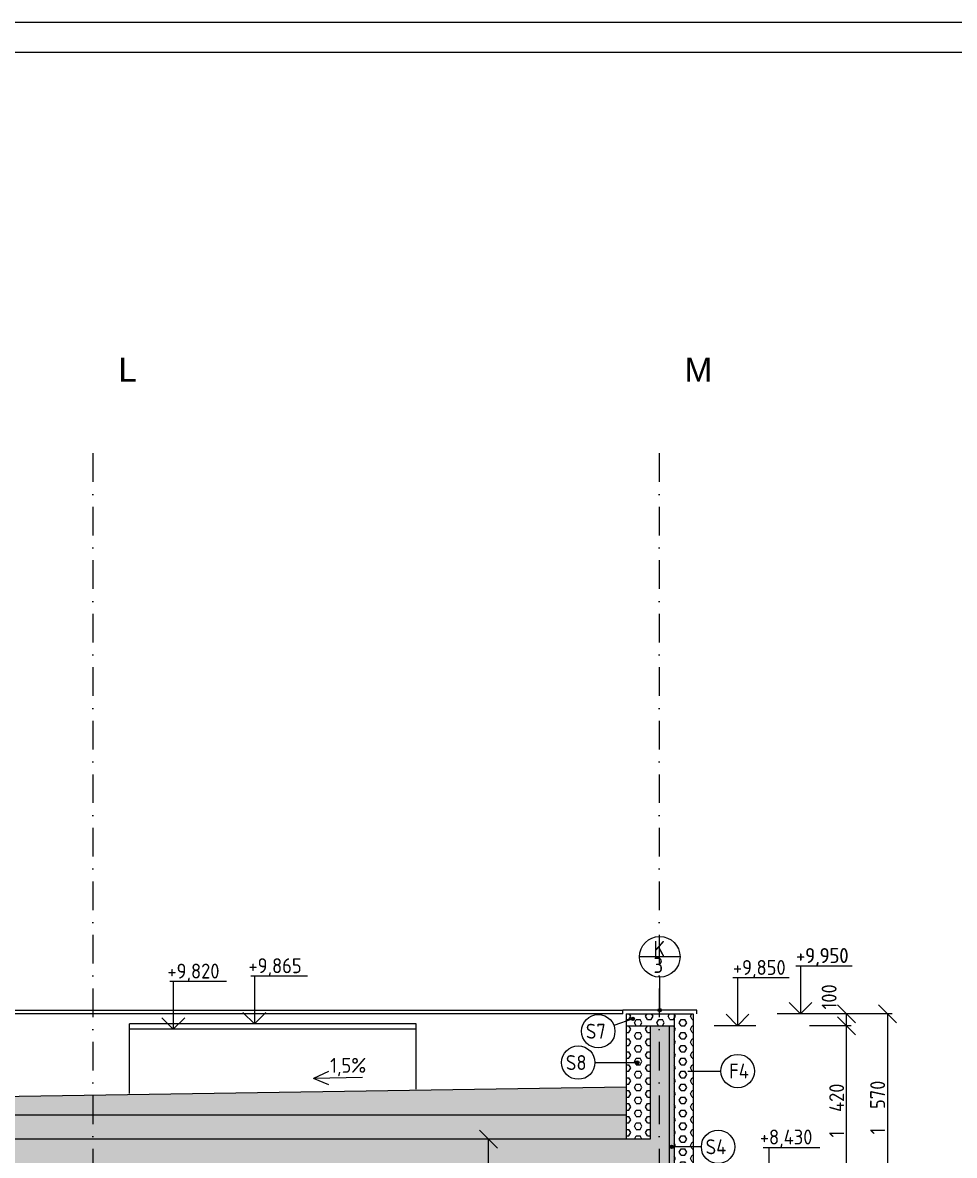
# Model space of a CAD drawing. Extents: x 3792242 to 5145247, y -1546315 to -1031918.
# Drawn here: x 4037018 to 4044819, y -1493366 to -1483880 of the extents above; entities that cross this region are included whole.
import ezdxf

# ---------------------------------------------------------------- set-up
doc = ezdxf.new("R2010")
doc.units = 0
doc.header["$MEASUREMENT"] = 0
doc.linetypes.add('BODKOCIARKOVANA_3', pattern=[5.6, 3, -1.3, 0, -1.3])
doc.layers.get('0').update_dxf_attribs({"linetype": 'CONTINUOUS'})
doc.layers.get('Defpoints').update_dxf_attribs({"color": 61, "linetype": 'CONTINUOUS'})
for name, color, linetype in [('KÓTY', 4, 'CONTINUOUS'), ('MÚRY', 1, 'CONTINUOUS'), ('OKNÁ', 143, 'CONTINUOUS'), ('osi', 253, 'CONTINUOUS'), ('TENKÁ', 7, 'CONTINUOUS'), ('ŠRAFY', 82, 'CONTINUOUS'), ('šrafy-múry', 8, 'CONTINUOUS')]:
    doc.layers.add(name, color=color, linetype=linetype)
doc.styles.add('styl1', font='arial.ttf')
doc.styles.add('STYLE1', font='isocp.shx')
doc.dimstyles.new('STANDARD-50', dxfattribs={"dimtxt": 125, "dimasz": 150, "dimexe": 10, "dimexo": 200, "dimgap": 20, "dimtad": 1, "dimdsep": 46, "dimlunit": 6, "dimtxsty": 'STYLE1', "dimblk1": 'OBLIQUE', "dimblk2": 'OBLIQUE', "dimsah": 1, "dimcen": 2.5, "dimse1": 1, "dimse2": 1, "dimadec": 0, "dimazin": 0, "dimtfac": 1, "dimtmove": 1, "dimatfit": 3, "dimldrblk": 'OBLIQUE', "dimfxl": 1, "dimtolj": 1, "dimtzin": 0, "dimarcsym": 0})
pattern_1 = [(0, (-419312.956, 15630.16), (0, 54.12658774), [31.25, -62.5]), (120, (-419312.956, 15630.16), (-46.875, -27.06329387), [31.25, -62.5]), (60, (-419281.706, 15630.16), (-46.875, 27.06329387), [31.25, -62.5])]

# ---------------------------------------------------------------- blocks, each defined once
blk = doc.blocks.new('_OBLIQUE')
at = {"color": 0, "linetype": 'ByBlock'}
blk.add_line((-0.5, -0.5), (0.5, 0.5), dxfattribs=at)
blk = doc.blocks.new('*D39898')
at = {"layer": 'Defpoints', "color": 0}
for p in [(4040918, -1493230.1), (4040918, -1493230.1), (4040918, -1496130.1)]:
    blk.add_point(p, dxfattribs=at)
at = {"layer": 'KÓTY', "color": 0, "lineweight": -2, "ltscale": 0.25}
blk.add_line((4040918, -1496130.1), (4040918, -1493230.1), dxfattribs=at)
at = {"layer": 'KÓTY', "color": 0, "linetype": 'ByBlock', "lineweight": -2, "xscale": 150, "yscale": 150, "zscale": 150}
for p, rotation in [((4040918, -1493230.1), 90), ((4040918, -1496130.1), 270)]:
    blk.add_blockref('_OBLIQUE', p, dxfattribs=dict(at, rotation=rotation))
at = {"layer": 'KÓTY', "color": 0, "insert": (4040835.5, -1494680.1), "char_height": 125, "attachment_point": 5, "rotation": 90, "style": 'STYLE1'}
blk.add_mtext('\\A1;2ﾠ900', dxfattribs=at)
blk = doc.blocks.new('*D50006')
at = {"layer": 'Defpoints', "color": 0}
for p in [(4045438.5, -1492180.1), (4044259, -1493750.1), (4045438.5, -1493750.1)]:
    blk.add_point(p, dxfattribs=at)
at = {"layer": 'KÓTY', "color": 0, "lineweight": -2, "ltscale": 0.25}
blk.add_line((4044259, -1492180.1), (4044259, -1493750.1), dxfattribs=at)
at = {"layer": 'KÓTY', "color": 0, "linetype": 'ByBlock', "lineweight": -2, "xscale": 150, "yscale": 150, "zscale": 150}
for p, rotation in [((4044259, -1492180.1), 90), ((4044259, -1493750.1), 270)]:
    blk.add_blockref('_OBLIQUE', p, dxfattribs=dict(at, rotation=rotation))
at = {"layer": 'KÓTY', "color": 0, "insert": (4044176.5, -1492965.1), "char_height": 125, "attachment_point": 5, "rotation": 90, "style": 'STYLE1'}
blk.add_mtext('\\A1;1ﾠ570', dxfattribs=at)
blk = doc.blocks.new('*D50009')
at = {"layer": 'Defpoints', "color": 0}
for p in [(4043916, -1492280.1), (4044735, -1492280.1), (4044735, -1493700.1)]:
    blk.add_point(p, dxfattribs=at)
at = {"layer": 'KÓTY', "color": 0, "lineweight": -2, "ltscale": 0.25}
blk.add_line((4043916, -1493700.1), (4043916, -1492280.1), dxfattribs=at)
at = {"layer": 'KÓTY', "color": 0, "linetype": 'ByBlock', "lineweight": -2, "xscale": 150, "yscale": 150, "zscale": 150}
for p, rotation in [((4043916, -1492280.1), 90), ((4043916, -1493700.1), 270)]:
    blk.add_blockref('_OBLIQUE', p, dxfattribs=dict(at, rotation=rotation))
at = {"layer": 'KÓTY', "color": 0, "insert": (4043833.5, -1492990.1), "char_height": 125, "attachment_point": 5, "rotation": 90, "style": 'STYLE1'}
blk.add_mtext('\\A1;1ﾠ420', dxfattribs=at)
blk = doc.blocks.new('*D50010')
at = {"layer": 'Defpoints', "color": 0}
for p in [(4043916, -1492180.1), (4044735, -1492180.1), (4044735, -1492280.1)]:
    blk.add_point(p, dxfattribs=at)
at = {"layer": 'KÓTY', "color": 0, "lineweight": -2, "ltscale": 0.25}
blk.add_line((4043916, -1492280.1), (4043916, -1492180.1), dxfattribs=at)
at = {"layer": 'KÓTY', "color": 0, "linetype": 'ByBlock', "lineweight": -2, "xscale": 150, "yscale": 150, "zscale": 150}
for p, rotation in [((4043916, -1492180.1), 90), ((4043916, -1492280.1), 270)]:
    blk.add_blockref('_OBLIQUE', p, dxfattribs=dict(at, rotation=rotation))
at = {"layer": 'KÓTY', "color": 0, "insert": (4043770.5, -1492038.3), "char_height": 125, "attachment_point": 5, "rotation": 90, "style": 'STYLE1'}
blk.add_mtext('\\A1;100', dxfattribs=at)

msp = doc.modelspace()

# ---------------------------------------------------------------- hatches: boundary and pattern name
at = {"layer": 'TENKÁ'}
h = msp.add_hatch(color=256, dxfattribs=at)
h.dxf.hatch_style = 1
h.paths.add_polyline_path([(4042352.044, -1492135.108, 2.41421356), (4042367.044, -1492150.108, 0.41421356)])
h = msp.add_hatch(color=256, dxfattribs=at)
h.dxf.hatch_style = 1
h.paths.add_polyline_path([(4042126.044, -1492207.338, 2.41421356), (4042141.044, -1492222.338, 0.41421356)])
h = msp.add_hatch(color=256, dxfattribs=at)
h.dxf.hatch_style = 1
h.paths.add_polyline_path([(4042164.044, -1492574.014, 2.41421356), (4042179.044, -1492589.014, 0.41421356)])
h = msp.add_hatch(color=256, dxfattribs=at)
h.dxf.hatch_style = 1
h.paths.add_polyline_path([(4042454.544, -1493279.514, -2.41421356), (4042439.544, -1493294.514, -0.41421356)])
at = {"layer": 'ŠRAFY'}
h = msp.add_hatch(dxfattribs=at)
h.set_pattern_fill('HEX', color=256, scale=250)
h.set_pattern_definition(pattern_1)
h.paths.add_polyline_path([(4042632.044, -1493294.514), (4042632.044, -1492180.108), (4042072.044, -1492180.108), (4042072.044, -1492762.646), (4042072.044, -1493030.108), (4042072.044, -1493230.108), (4042272.044, -1493230.108), (4042272.044, -1492280.108), (4042432.044, -1492280.108), (4042472.044, -1492280.108), (4042472.044, -1493294.514)])
h = msp.add_hatch(dxfattribs=at)
h.set_pattern_fill('HONEY', color=256, scale=80, angle=180)
h.set_pattern_definition([(0, (-401918.956, 6630.162), (15, 8.660254038), [10, -20]), (120, (-401918.956, 6630.162), (-15, 8.660254038), [10, -20]), (60, (-401918.956, 6630.162), (9e-15, 17.320508076), [-20, 10])])
h.paths.add_polyline_path([(4042472.044, -1493750.108), (4042472.044, -1493294.514), (4042472.044, -1492280.108), (4042432.044, -1492280.108), (4042432.044, -1493700.108), (4042432.044, -1493750.108)])
h.paths.add_polyline_path([(4042469.544, -1493294.514, 1), (4042439.544, -1493294.514, 1)], flags=16)
h = msp.add_hatch(dxfattribs=at)
h.set_pattern_fill('SQUARE', color=256, scale=300)
h.set_pattern_definition([(0, (-1113810.456, 33513.662), (0, 37.5), [37.5, -37.5]), (90, (-1113810.456, 33513.662), (-37.5, 2e-15), [37.5, -37.5])])
h.paths.add_polyline_path([(4031322.044, -1493110.108), (4031322.044, -1493030.108), (4031572.044, -1493030.108), (4031572.044, -1493110.108), (4031572.044, -1493230.108), (4042072.044, -1493230.108), (4042072.044, -1492796.021), (4035799.544, -1492890.108), (4031461.23, -1492820.963), (4031406.83, -1492820.963), (4031406.83, -1492873.696), (4031406.83, -1492877.915), (4031406.83, -1493013.074, 0.39722787), (4031409.478, -1493015.882), (4031434.955, -1493018.696), (4031434.955, -1493021.727), (4031444.705, -1493022.29, -1.21070497), (4031446.674, -1493025.102), (4031404.017, -1493025.102), (4031371.673, -1493025.102, -0.41421316), (4031370.266, -1493022.29), (4031370.266, -1493018.071, 0.41420819), (4031367.429, -1493017.807, 0.35991249), (4031364.641, -1493018.071), (4031364.641, -1493022.29, -0.41421316), (4031363.235, -1493025.102), (4031328.549, -1493025.102, -0.41421316), (4031327.142, -1493022.29), (4031327.845, -1493016.662), (4031334.635, -1493011.281), (4031327.142, -1492998.304), (4031327.142, -1492876.509), (4031327.142, -1492872.29), (4031327.845, -1492866.662), (4031334.635, -1492861.281), (4031327.142, -1492848.304), (4031327.142, -1492725.102), (4031314.545, -1492725.102), (4031312.201, -1493500.108), (4032187.044, -1493500.108), (4032187.044, -1493450.108), (4031322.044, -1493450.108), (4031322.044, -1493230.108)])
h.paths.add_polyline_path([(4031446.756, -1493018.058), (4031519.33, -1493022.295), (4031519.166, -1493025.102), (4031448.675, -1493020.987, -1.34066688)], flags=16)
edge = h.paths.add_edge_path(flags=16)
edge.add_arc((4031448.642, -1493021.549), 0.563, 266.6608892, 86.6590998)
edge = h.paths.add_edge_path(flags=16)
edge.add_arc((4031444.705, -1493021.727), 0.562, 89.9985299, 269.9985299)
h = msp.add_hatch(dxfattribs=at)
h.set_pattern_fill('HEX', color=256, scale=250)
h.set_pattern_definition(pattern_1)
h.paths.add_polyline_path([(4042632.044, -1493750.108), (4042632.044, -1493610.108), (4042632.044, -1493294.514), (4042472.044, -1493294.514), (4042472.044, -1493750.108)])
at = {"layer": 'šrafy-múry'}
h = msp.add_hatch(dxfattribs=at)
h.set_pattern_fill('ANSI36', color=253, scale=800, angle=360)
h.set_pattern_definition([(45, (139723.04, 33513.66), (53.0330086, 194.4543648), [250, -50, 0, -50])])
h.paths.add_polyline_path([(4030422.044, -1493230.108), (4009362.044, -1493230.108), (4009162.044, -1493230.108), (4009162.044, -1492530.108), (4009002.044, -1492530.108), (4009002.044, -1493700.108), (4009252.044, -1493700.108), (4009252.044, -1493450.108), (4012402.044, -1493450.108), (4012517.044, -1493450.108), (4015592.044, -1493450.108), (4015592.044, -1493700.108), (4015892.044, -1493700.108), (4015892.044, -1493450.108), (4022232.044, -1493450.108), (4022232.044, -1493700.108), (4022532.044, -1493700.108), (4022532.044, -1493450.108), (4028872.044, -1493450.108), (4028872.044, -1493700.108), (4029172.044, -1493700.108), (4029172.044, -1493450.108), (4030422.044, -1493450.108)])
h.paths.add_polyline_path([(4031322.044, -1493450.108), (4032187.044, -1493450.108), (4032302.044, -1493450.108), (4035512.044, -1493450.108), (4035512.044, -1493700.108), (4035812.044, -1493700.108), (4035812.044, -1493450.108), (4042092.044, -1493450.108), (4042092.044, -1493700.108), (4042432.044, -1493700.108), (4042432.044, -1492280.108), (4042272.044, -1492280.108), (4042272.044, -1493230.108), (4042072.044, -1493230.108), (4031322.044, -1493230.108)])

# ---------------------------------------------------------------- linework, layer by layer
at = {"layer": 'KÓTY', "ltscale": 0.25}
for p, q in [((4043685.446, -1492180.108), (4043335.446, -1492180.108)), ((4043955.446, -1492180.108), (4043605.446, -1492180.108)), ((4044298.446, -1492180.108), (4043948.446, -1492180.108)), ((4043158.028, -1492280.108), (4042808.028, -1492280.108)), ((4043158.028, -1492280.108), (4042808.028, -1492280.108)), ((4043955.446, -1492280.108), (4043605.446, -1492280.108))]:
    msp.add_line(p, q, dxfattribs=at)
at = {"layer": 'MÚRY'}
for p, q in [((4042072.044, -1492180.108), (4042632.044, -1492180.108)), ((4042072.044, -1492180.108), (4042072.044, -1492796.021)), ((4042632.044, -1492180.108), (4042632.044, -1493750.108)), ((4042632.044, -1492180.108), (4042632.044, -1493610.108)), ((4042072.044, -1492796.021), (4035799.544, -1492890.108))]:
    msp.add_line(p, q, dxfattribs=at)
at = {"layer": 'OKNÁ', "ltscale": 0.25}
for p, q in [((4042587.544, -1492659.819), (4042864.905, -1492659.819)), ((4042700.544, -1493294.514), (4042454.544, -1493294.514))]:
    msp.add_line(p, q, dxfattribs=at)
for centre in [(4041837.544, -1492326.514), (4041670.044, -1492589.014), (4043004.905, -1492659.819), (4042840.544, -1493294.514)]:
    msp.add_circle(centre, 140, dxfattribs=at)
at = {"layer": 'osi', "linetype": 'BODKOCIARKOVANA_3', "ltscale": 80}
for p, q in [((4037607.044, -1487486.244), (4037607.044, -1507826.838)), ((4042347.044, -1487486.244), (4042347.044, -1507826.838))]:
    msp.add_line(p, q, dxfattribs=at)
at = {"layer": 'TENKÁ', "color": 7}
for p, q in [((4054832.044, -1483879.516), (3979004.385, -1483879.516)), ((4054582.044, -1484129.516), (3979254.385, -1484129.516))]:
    msp.add_line(p, q, dxfattribs=at)
at = {"layer": 'TENKÁ', "ltscale": 0.25}
for p, q in [((4042522.044, -1491703.205), (4042182.044, -1491703.205)), ((4042352.044, -1492165.108), (4042352.044, -1491873.205))]:
    msp.add_line(p, q, dxfattribs=at)
at = {"layer": 'TENKÁ', "linetype": 'ByBlock', "ltscale": 0.25}
for p, q in [((4043964.308, -1491780.108), (4043490.409, -1491780.108)), ((4043964.308, -1491780.108), (4043490.409, -1491780.108)), ((4043531.503, -1491780.108), (4043531.503, -1492180.108)), ((4043531.503, -1491780.108), (4043531.503, -1492180.108)), ((4039402.405, -1491865.108), (4038928.507, -1491865.108)), ((4038958.1, -1491865.108), (4038958.1, -1492265.108)), ((4043436.889, -1491880.108), (4042962.991, -1491880.108)), ((4043436.889, -1491880.108), (4042962.991, -1491880.108)), ((4043004.084, -1491880.108), (4043004.084, -1492280.108)), ((4043004.084, -1491880.108), (4043004.084, -1492280.108)), ((4038723.905, -1491910.108), (4038250.007, -1491910.108)), ((4038279.6, -1491910.108), (4038279.6, -1492310.108)), ((4043531.503, -1492180.108), (4043436.044, -1492084.649)), ((4043531.503, -1492180.108), (4043436.044, -1492084.649)), ((4043531.503, -1492180.108), (4043626.962, -1492084.649)), ((4043531.503, -1492180.108), (4043626.962, -1492084.649)), ((4038958.1, -1492265.108), (4038862.641, -1492169.649)), ((4038958.1, -1492265.108), (4039053.56, -1492169.649)), ((4043004.084, -1492280.108), (4042908.625, -1492184.649)), ((4043004.084, -1492280.108), (4042908.625, -1492184.649)), ((4043004.084, -1492280.108), (4043099.544, -1492184.649)), ((4043004.084, -1492280.108), (4043099.544, -1492184.649)), ((4038279.6, -1492310.108), (4038184.141, -1492214.649)), ((4038279.6, -1492310.108), (4038375.06, -1492214.649)), ((4043218.739, -1493300.108), (4043692.637, -1493300.108)), ((4043264.544, -1493300.108), (4043264.544, -1493700.108))]:
    msp.add_line(p, q, dxfattribs=at)
at = {"layer": 'TENKÁ'}
for p, q in [((4035653.194, -1492150.108), (4042042.044, -1492150.108)), ((4042042.044, -1492180.108), (4035653.208, -1492180.108)), ((4042662.044, -1492150.108), (4042042.044, -1492150.108)), ((4042042.044, -1492180.108), (4042042.044, -1492150.108)), ((4042472.044, -1492180.108), (4042472.044, -1493750.108)), ((4042662.044, -1492180.108), (4042662.044, -1492150.108)), ((4037912.044, -1492848.858), (4037912.044, -1492265.108)), ((4040312.044, -1492265.108), (4037912.044, -1492265.108)), ((4040312.044, -1492812.858), (4040312.044, -1492265.108)), ((4042126.044, -1492222.338), (4041969.222, -1492278.965)), ((4042072.044, -1492280.108), (4042472.044, -1492280.108)), ((4042272.044, -1492280.108), (4042432.044, -1492280.108)), ((4042272.044, -1492280.108), (4042272.044, -1493230.108)), ((4042432.044, -1492280.108), (4042432.044, -1493750.108)), ((4040312.044, -1492310.108), (4037912.044, -1492310.108)), ((4041810.044, -1492589.014), (4042164.044, -1492589.014)), ((4039578.565, -1492664.426), (4039454.044, -1492721.608)), ((4039863.481, -1492714.462), (4039454.044, -1492721.608)), ((4039580.484, -1492774.41), (4039454.044, -1492721.608)), ((4042072.044, -1492796.021), (4042072.044, -1493230.108)), ((4042072.044, -1493030.108), (4031406.83, -1493030.108)), ((4042272.044, -1493230.108), (4031322.044, -1493230.108))]:
    msp.add_line(p, q, dxfattribs=at)
at = {"layer": 'TENKÁ', "ltscale": 0.25}
msp.add_circle((4042352.044, -1491703.205), 170, dxfattribs=at)
at = {"layer": 'TENKÁ'}
for centre in [(4042352.044, -1492150.108), (4042126.044, -1492222.338), (4042164.044, -1492589.014), (4042454.544, -1493294.514)]:
    msp.add_circle(centre, 15, dxfattribs=at)

# ---------------------------------------------------------------- texts
at = {"layer": 'TENKÁ', "ltscale": 0.25}
for s, height, style, p in [('L', 200, 'styl1', (4037819.598, -1486886.244)), ('M', 200, 'styl1', (4042559.598, -1486886.244)), ('+9,865', 125, 'STYLE1', (4038908.989, -1491840.087)), ('+9,950', 125, 'STYLE1', (4043492.846, -1491754.782)), ('+9,950', 125, 'STYLE1', (4043495.069, -1491754.782)), ('+9,820', 125, 'STYLE1', (4038230.489, -1491885.087)), ('+9,850', 125, 'STYLE1', (4042965.427, -1491854.782)), ('S7', 125, 'STYLE1', (4041733.239, -1492388.692)), ('1,5%', 125, 'STYLE1', (4039593.125, -1492674.398)), ('S8', 125, 'STYLE1', (4041565.739, -1492651.192)), ('F4', 125, 'STYLE1', (4042933.601, -1492721.996)), ('S4', 125, 'STYLE1', (4042736.239, -1493356.692)), ('+8,430', 125, 'STYLE1', (4043190.593, -1493274.782))]:
    msp.add_text(s, height=height, dxfattribs=dict(at, style=style)).set_placement(p)
at = {"layer": 'TENKÁ', "style": 'STYLE1'}
for s, p in [('K', (4042300.013, -1491699.705)), ('3', (4042299.013, -1491838.342))]:
    msp.add_text(s, height=130, dxfattribs=at).set_placement(p)

# ---------------------------------------------------------------- dimensions: what is measured, and where the dimension line sits
at = {"layer": 'KÓTY', "ltscale": 0.25}
dim = msp.add_linear_dim(base=(4043916.044, -1492180.108), p1=(4044735.044, -1492280.108), p2=(4044735.044, -1492180.108), angle=90, dimstyle='STANDARD-50', override={"dimtxsty": 'STYLE1', "dimldrblk": 'OBLIQUE'}, dxfattribs=at)
dim.commit()
dim.dimension.update_dxf_attribs({"geometry": '*D50010', "text_midpoint": (4043853.044, -1492038.338), "dimtype": 160})
for base, p1, p2, picture, middle in [((4044259.044, -1493750.108), (4045438.544, -1492180.108), (4045438.544, -1493750.108), '*D50006', (4044176.501, -1492965.108)), ((4043916.044, -1492280.108), (4044735.044, -1493700.108), (4044735.044, -1492280.108), '*D50009', (4043833.501, -1492990.108)), ((4040918.044, -1493230.108), (4040918.044, -1496130.108), (4040918.044, -1493230.108), '*D39898', (4040835.501, -1494680.108))]:
    dim = msp.add_linear_dim(base=base, p1=p1, p2=p2, angle=90, dimstyle='STANDARD-50', override={"dimtxsty": 'STYLE1', "dimldrblk": 'OBLIQUE'}, dxfattribs=at)
    dim.commit()
    dim.dimension.update_dxf_attribs({"geometry": picture, "text_midpoint": middle})

doc.saveas('drawing.dxf')
